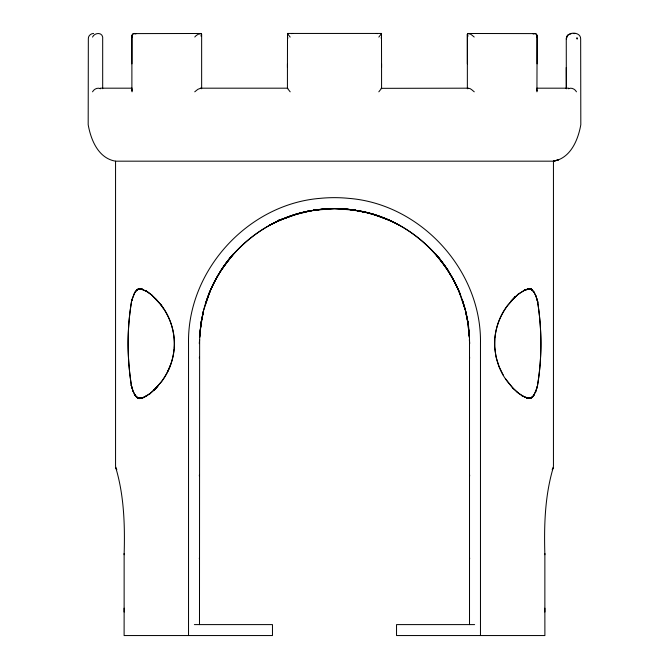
<?xml version="1.0" encoding="UTF-8"?>
<svg xmlns="http://www.w3.org/2000/svg" width="669" height="669" viewBox="0 0 669 669"><rect width="100%" height="100%" fill="white"/><g stroke="black" fill="none" stroke-linecap="round" stroke-linejoin="round"><path stroke-width="1" d="M124.133 608.18L124.108 635.55L272.467 635.55L272.467 624.603L194.378 624.603M131.885 63.856L131.893 35.373L133.282 33.601L201.026 33.492L201.645 34.621L201.645 88.341M290.179 91.82L287.427 88.333L287.436 63.856M381.564 67.51L381.489 33.45L287.511 33.45L287.436 67.51M467.355 88.341L467.363 34.646L467.949 33.492L535.71 33.601L537.098 35.332L537.115 63.856M536.939 91.82L537.107 35.373L535.718 33.601L533.126 33.743M544.867 554.726C544.014 525.784 544.817 496.365 553.02 468.392M566.317 88.776L566.267 38.927C566.309 31.267 580.859 31.2 580.667 38.927L580.817 124.677C578.15 139.888 570.557 158.319 553.447 161.17L115.553 161.17C98.351 158.319 90.859 139.913 88.183 124.677L88.333 38.927C88.015 35.975 90.808 33.442 93.66 33.45M102.683 88.709L102.683 37.088C101.747 31.803 94.212 32.873 92.531 37.088M132.061 91.82L132.111 89.362M199.638 339.509L199.487 624.603M199.713 337.452L200.917 324.164M174.333 348.005C175.362 332.1 170.294 317.591 161.112 305.089L156.287 299.336L156.596 299.645L151.386 294.703L151.746 294.987L146.57 291.274L147.063 291.592L142.447 289.393L138.149 288.816L141.987 288.883L138.082 289.184L139.587 288.757L136.217 290.371L137.053 289.878L134.252 293.407L131.576 300.858L131.76 300.072C126.834 328.203 127.051 357.438 131.4 385.628M494.667 339.242L494.6 347.002L495.98 356.527M199.554 339.626L199.37 343.623L200.223 329.508L203.426 311.118M199.697 336.632L201.21 321.772M287.427 88.333L287.896 88.333M199.705 335.88L201.319 321.137L203.535 310.893M174.224 348.967C172.953 361.218 168.563 371.613 161.672 381.389L153.937 390.303L154.238 389.985L149.705 393.882L157.892 386.172L153.728 390.504L161.104 382.158C178.891 359.88 178.531 326.204 160.468 304.236L163.261 308.166M494.776 338.28C496.047 326.029 500.437 315.626 507.328 305.858L515.063 296.936L514.762 297.262L518.851 293.708L518.5 294L525.224 289.886L528.962 288.807L524.404 290.262L518.174 294.243L518.534 293.959L511.066 301.125L515.222 296.785L507.855 305.131C490.218 327.266 490.477 360.683 508.214 382.593L513.508 388.748L513.207 388.438L518.876 393.556L518.517 393.263L525.115 397.327L524.362 397.001L528.543 398.364L521.937 395.655L522.43 395.964L517.254 392.251L517.614 392.536L512.404 387.602L512.713 387.911L505.48 378.696M566.267 38.927L567.847 35.056L571.719 33.45M199.312 358.124L199.487 356.761M469.513 476.453L469.688 475.082M199.312 558.824L199.487 557.637M467.363 63.856L467.347 34.487C468.643 31.577 472.757 35.934 474.196 37.021M202.23 316.521L201.035 323.194L203.418 311.21M536.956 37.021L537.115 36.151L536.939 37.088M201.645 34.621L201.126 36.193C203.334 30.891 195.9 35.031 194.804 37.021M202.431 315.551C213.152 262.39 258.786 218.88 312.264 210.451L292.779 215.217L276.841 221.539L277.61 221.121L276.841 221.539L281.967 219.248L269.833 225.102L275.963 221.983M553.263 467.531L552.962 468.509L553.447 466.234L553.447 161.17L558.473 159.824L553.447 161.17M203.744 309.956L209.966 291.458L205.4 304.077L205.575 303.525C211.203 285.496 220.578 268.737 232.954 254.488C222.451 266.546 214.239 280.462 208.352 295.322C214.49 280.202 222.852 265.944 233.665 253.685L220.854 270.569M381.573 33.601L378.821 37.088M381.564 63.856L381.573 88.333L378.821 91.82M167.752 371.387L170.62 364.756M467.405 88.751C469.605 87.003 472.523 90.591 474.254 91.82M567.161 36.001L566.735 36.686M92.531 91.82C93.969 89.077 97.632 87.213 100.551 88.751M552.168 469.613L552.761 468.785M222.468 268.269C237.052 246.752 257.808 229.626 281.682 219.365L277.125 221.406M278.873 219.833L277.501 221.171M194.746 91.82L197.79 89.362L200.7 88.183L287.511 88.183M380.82 33.776L381.489 33.45M381.104 88.333L468.3 88.183M269.833 225.102L279.583 220.277L297.847 213.679M568.449 88.751C571.368 87.213 575.031 89.077 576.469 91.82M142.179 398.013L146.662 395.931L142.539 397.821L139.035 398.59L143.735 397.495L138.299 398.306L141.234 398.398L137.647 397.838L138.558 398.155L136.702 397.21L137.546 397.704L135.079 395.262L135.623 396.048L133.056 391.273M146.662 395.931L145.8 396.416L150.5 393.247L143.776 397.353L140.038 398.44L141.234 398.189L137.739 398.323L140.858 398.281M276.841 221.539L279.583 220.277M199.362 33.776L200.7 33.45M294.251 214.749L281.682 219.365L299.812 213.16M286.616 217.383L289.953 216.171M532.992 33.793L534.698 33.45M299.737 213.177L294.72 214.598L307.882 211.253L323.746 209.079M528.661 398.456L531.838 397.645L530.099 398.465L528.142 398.281L530.701 398.306L526.98 398.356L530.885 398.072L529.388 398.498L533.41 396.081L532.691 396.734L535.827 391.549L535.585 392.076L537.416 386.431L537.224 387.217C542.174 359.086 541.949 329.842 537.608 301.644M307.882 211.253L300.741 212.893L314.045 210.166M306.427 211.555C318.787 209.188 331.414 207.942 343.991 208.971M313.151 210.317L323.127 209.088M313.276 210.309L334.5 208.603L343.297 208.929M291.475 33.634L292.897 33.45M573.927 33.634L575.34 33.45M314.029 209.991L327.651 208.603L341.349 208.603L354.971 209.991M528.142 288.958L529.806 288.832L524.019 290.396L527.782 289L531.261 288.924L527.766 288.849L531.353 289.409L530.442 289.092L532.298 290.037L531.454 289.543L533.921 291.985L533.377 291.191L535.944 295.974M325.703 208.929L334.5 208.603L355.724 210.309M325.009 208.971L328.78 208.728M139.11 288.933L141.677 288.966M527.323 398.281L529.89 398.314M100.317 88.183L132.211 88.183M536.789 88.183L568.683 88.183M474.622 624.603L396.533 624.603L396.533 635.55L544.892 635.55L544.867 608.18M136.008 33.793L133.29 33.601L131.902 35.332L131.885 90.942M142.397 289.008L139.746 288.899L140.339 288.782L137.162 289.602L138.901 288.782L141.652 289.133L139.369 288.874L140.858 288.958M526.603 398.239L529.254 398.348M529.89 288.933L527.992 288.841L531.788 289.443L527.415 288.724L531.178 289.343L530.266 289.025L532.675 290.471L531.964 289.802L534.673 293.097M139.11 398.314L141.025 398.398L137.22 397.812L140.724 398.381L137.053 397.428L136.334 396.784L138.742 398.222L137.053 397.428L134.335 394.166L136.175 396.767M528.142 398.281L529.631 398.373L527.348 398.114L530.032 398.431L532.85 396.625L532.131 397.286L534.489 394.442L533.946 395.22L537.274 386.975L537.082 387.777C542.107 359.286 542.116 329.616 537.475 301.05L537.667 301.819L535.702 295.447M340.22 208.728L348.616 209.347L366.654 212.491L379.047 216.171L392.159 221.539L391.181 220.937M345.254 209.079L354.955 210.166L368.259 212.893L354.955 210.166M468.3 33.45L469.638 33.776M345.873 209.088L355.849 210.317M200.7 88.183L201.595 88.751M376.103 33.45L377.525 33.634M366.654 212.491L356.736 210.451C420.073 219.992 470.616 279.483 469.513 343.623L469.513 624.603M361.118 211.253L374.28 214.598L369.263 213.177M287.511 33.45L288.18 33.776M369.188 213.16C401.417 221.656 430.008 242.655 448.146 270.569L436.046 254.488C446.524 266.555 454.836 280.436 460.648 295.322C454.753 280.052 446.022 266.053 435.335 253.685L442.058 261.863M371.153 213.679L389.417 220.277M374.749 214.749L387.318 219.365L399.167 225.102M160.702 304.562L151.202 294.552L151.562 294.845L146.628 291.333L140.498 288.966L141.251 289.092L138.968 288.816L136.15 290.622L136.869 289.953L134.511 292.805L135.054 292.027L131.726 300.272L131.918 299.469C126.893 327.961 126.884 357.631 131.525 386.197L131.333 385.419L133.298 391.791M146.628 291.333L146.135 291.023L148.827 292.754M290.179 37.088L287.427 33.601M116.239 468.785L116.832 469.613M134.335 394.166L134.879 394.936L132.922 390.813L131.208 384.876L132.194 388.806M446.532 268.269L453.222 279.324L458.884 291.099L465.373 310.215L462.22 299.645L465.256 309.956M534.13 292.328L536.086 296.459L537.801 302.405L536.814 298.466M503.205 374.983L499.199 366.838L496.147 357.38M467.882 36.21L467.363 34.646M467.773 35.975L467.347 34.487M115.737 467.531L116.038 468.509L115.553 466.234L115.553 161.17M536.889 89.362L537.115 90.942M115.98 468.392C124.183 496.365 124.986 525.784 124.133 554.726M465.465 310.901L467.966 323.194L465.574 311.118M465.582 311.21L467.681 321.137L469.295 335.88M132.061 37.088L131.885 36.201L132.044 37.021M469.513 557.637L469.688 558.824M469.513 356.761L469.688 358.124M199.312 475.082L199.487 476.453M467.79 321.772L469.287 337.452M468.827 329.951L469.304 336.632M469.446 339.626L469.63 343.623L469.362 339.509M566.258 67.51L566.317 88.634M544.867 553.447L544.867 612.01M480.467 635.55L480.467 343.623C481.931 270.945 421.378 204.145 348.942 198.375A121.691 101.32 0 0 0 320.058 198.358C247.622 204.179 187.069 270.937 188.533 343.623L188.533 635.55M124.133 553.447L124.133 612.01M134.302 33.45A5.477 4.549 -90 0 1 135.472 33.651M287.62 37.941L287.528 38.927L287.712 37.506L287.62 37.941M530.032 398.431L526.929 397.98L530.124 398.431M381.38 37.941L381.288 37.506L381.472 38.927L381.38 37.941M576.987 37.899L577.113 38.927L576.987 37.899"/></g></svg>
